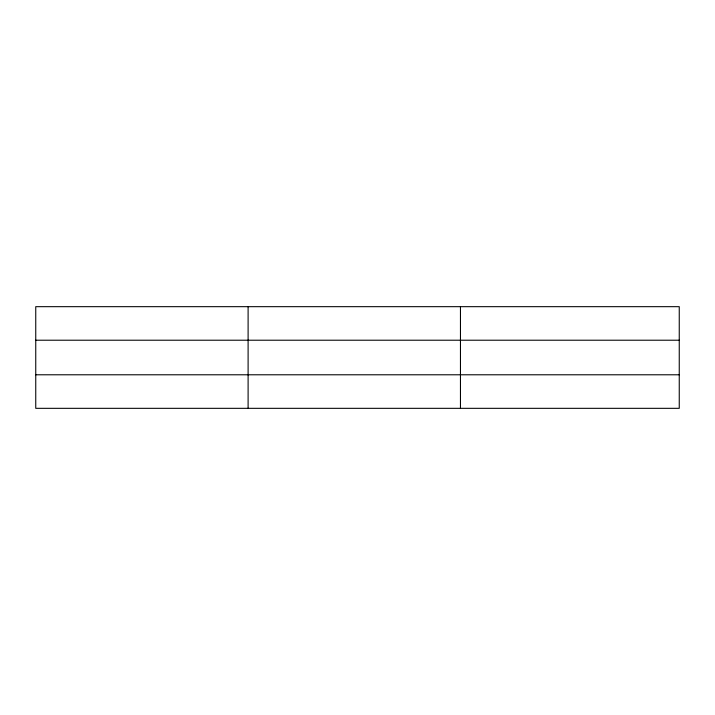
<?xml version="1.0" encoding="UTF-8"?>
<svg xmlns="http://www.w3.org/2000/svg" width="715" height="715" viewBox="0 0 715 715"><rect width="100%" height="100%" fill="white"/><g stroke="black" fill="none" stroke-linecap="round" stroke-linejoin="round"><path stroke-width="1.07" d="M248.105 306.672L248.105 408.328M460.46 306.672L460.46 408.328M679.25 340.215L679.25 306.672L35.75 306.672L35.75 408.328L679.25 408.328L679.25 340.215L35.75 340.215M35.75 374.785L679.25 374.785"/></g></svg>
